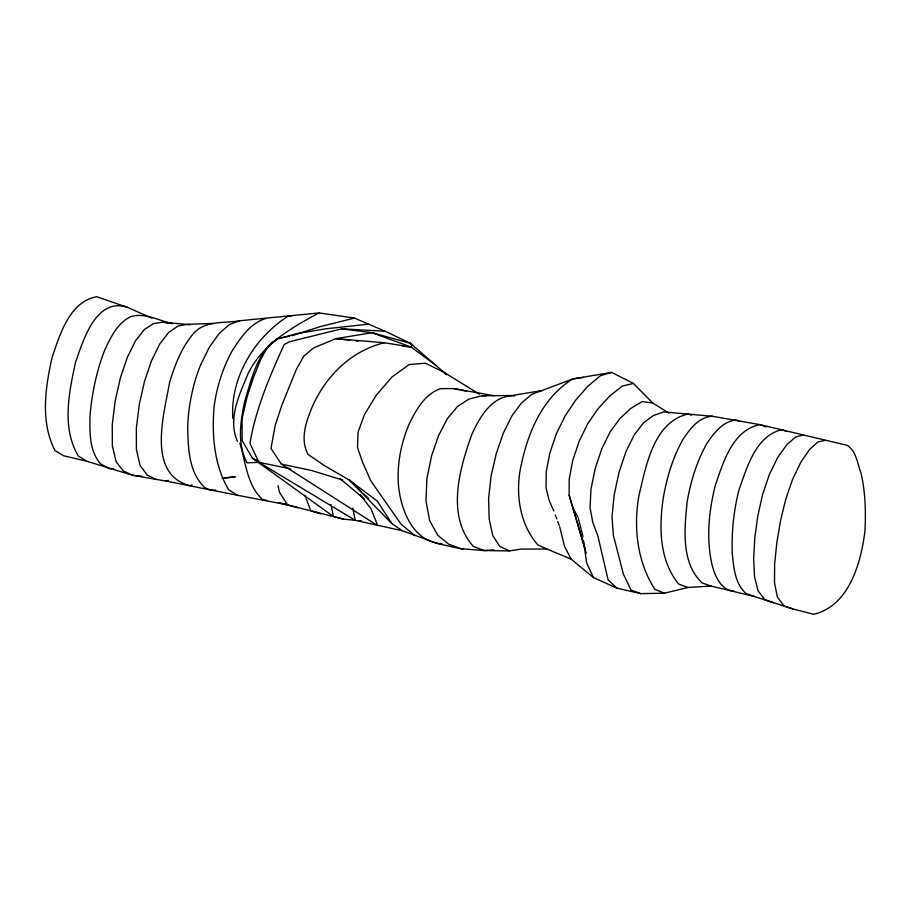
<?xml version="1.0" encoding="UTF-8"?>
<svg xmlns="http://www.w3.org/2000/svg" width="911" height="911" viewBox="0 0 911 911"><rect width="100%" height="100%" fill="white"/><g stroke="black" fill="none" stroke-linecap="round" stroke-linejoin="round"><path stroke-width="1.37" d="M586.285 553.239L569.159 495.242L569.17 479.323L572.768 460.362L579.191 441.152L587.754 423.706L598.06 408.754L609.846 395.898L622.281 386.048L633.487 383.463L652.743 403.026L668.913 413.082M200.636 364.935L209.154 347.535L219.016 333.677L229.538 324.396L239.832 320.74L319.078 312.917L354.504 318.087L385.102 331.24L410.428 343.288L446.504 374.569M319.078 312.917C291.679 327.505 262.584 344.312 248.282 373.203C239.57 394.235 227.386 418.832 237.475 441.38M265.613 318.52C250.218 323.303 240.971 337.4 232.556 350.177C222.842 367.702 216.704 386.959 214.085 406.796C211.751 434.843 214.017 465.145 228.684 489.788L237.418 495.254L287.614 504.922L343.288 519.076L355.256 520.329L402.275 530.737L437.815 543.628L460.807 548.729L484.219 550.563L509.443 550.916L520.887 549.105L546.816 548.98L571.106 559.103L593.505 577.631L616.998 588.164L640.843 593.653L664.449 593.175L687.896 587.493L710.967 586.035L754.741 596.591L792.604 608.867L813.705 614.287C849.098 606.02 860.997 562.873 864.903 531.307C865.962 511.788 865.404 492.099 861.009 472.991C857.331 463.54 856.442 451.332 847.219 445.354L759.842 424.617L712.254 416.247L663.641 411.943L653.381 415.541L643.53 422.829L634.261 434.9L625.925 451.708L619.059 472.228L614.139 495.003L611.998 517.072L613.354 535.201L623.397 574.146L631.107 590.112L640.843 593.653M435.788 365.254L411.077 347.057L384.408 342.764C351.031 350.803 326.024 375.89 312.325 406.625C306.13 421.656 299.776 438.897 308.043 454.43L324.669 465.783L349.425 480.143L377.313 501.13L391.969 523.677L402.275 530.737M509.443 550.916L499.74 546.361L492.749 535.509L489.173 518.894L488.592 498.579L491.086 476.123L496.301 453.416L503.487 432.748L511.993 415.769L521.479 402.992L531.66 394.395L572.871 378.919L611.623 372.394L633.487 383.463M292.089 335.658L320.205 326.628L354.504 318.087M611.623 372.394L600.372 375.753L587.663 386.446L575.57 400.282L565.002 416.099L556.291 433.943L549.845 453.12L546.247 471.852L546.053 487.954L549.185 500.629L553.786 510.98M151.898 318.167L127.95 307.519L96.6 296.713C69.225 302.053 60.126 334.257 52.155 357.214C45.311 387.505 40.221 421.747 54.956 450.501L63.565 455.751L86.921 461.285L132.516 475.257L165.916 481.054L168.387 480.404M192.062 484.982L189.602 485.631C146.364 474.039 164.139 413.662 169.583 382.552C174.969 364.776 181.676 346.954 194.111 332.811C205.92 320.239 224.391 323.416 239.832 320.74M385.102 331.24L341.648 328.837L289.641 341.693L284.175 344.54C269.713 376.254 255.809 408.788 249.944 443.338L258.883 462.31L355.256 520.329L352.819 508.133M541.851 390.603L512.073 395.499L482.01 395.75L469.085 399.018L457.55 406.42L447.449 418.57L438.681 435.367L431.563 455.899L426.929 478.514L425.984 500.982L429.65 520.625L437.701 535.156L448.611 544.14L460.807 548.729L463.46 548.707M803.365 435.037L795.679 436.938L786.808 444.659L777.664 457.561L769.328 474.62L762.575 494.605L757.747 516.195L754.786 538.037L753.636 558.739L754.536 576.834L758.1 590.863L764.819 599.632L773.61 602.752M712.254 416.247C698.612 417.136 689.991 428.899 683.011 439.33C672.739 457.538 666.795 477.728 663.231 498.249C658.972 527.253 659.2 560.163 678.638 584.019L687.896 587.493M824.557 440.434L817.714 442.063L809.515 449.556L800.792 462.321L792.593 479.334L785.715 499.365L780.454 521.092L776.764 543.184L774.623 564.205L774.509 582.63L777.322 596.91L783.779 605.758L792.604 608.867M289.413 336.193L277.365 338.585C257.096 352.546 251.789 378.6 244.831 400.692C240.493 421.212 236.837 443.372 246.995 462.822L259.601 462.355M190.274 324.749L162.853 322.187L153.492 323.633L144.359 329.509L135.523 340.782L127.369 357.226L120.423 377.78L115.185 400.965L112.247 424.674L112.349 445.912L116.118 461.706L123.292 470.987L132.516 475.257L142.253 476.419M583.564 377.416L572.871 378.919C540.792 398.494 526.194 436.631 519.839 472.046C515.968 497.395 520.591 525.112 537.832 544.869L546.816 548.98M368.067 324.214L325.774 328.803L296.508 333.722L277.73 338.949L268.085 346.043L260.728 359.367L253.577 377.211L247.018 397.185L242.098 418.673L242.098 440.503L252.438 458.222L333.403 516.48L343.288 519.076M493.91 549.891L484.219 550.563L473.333 546.429C446.071 515.808 459.474 469.017 471.75 434.649C479.619 417.101 492.612 394.429 514.783 395.909M213.447 323.439L187.552 324.282L178.066 326.024L168.751 332.356L159.755 344.016L151.511 360.688L144.519 381.333L139.281 404.53L136.343 428.238L136.411 449.556L140.112 465.521L147.195 475.041L156.305 479.585M494.058 395.75L453.985 388.587L440.582 388.644C424.628 394.178 416.236 409.722 409.187 423.957C401.125 443.088 396.934 463.722 398.403 484.504C400.51 509.511 412.842 542.034 441.835 543.765M291.543 315.855L288.707 315.81C254.67 337.07 229.948 377.758 232.852 418.422M482.01 395.75L486.041 395.818M113.795 468.994L109.571 468.721L100.62 463.927C89.301 450.956 89.79 432.839 89.973 416.646C91.76 394.076 96.372 371.768 104.514 350.61C110.573 337.582 117.212 323.257 130.797 316.618C145.065 312.393 158.81 320.672 172.464 323.678M384.408 342.764L335.897 338.641L313.589 347.911L303.773 356.11L296.337 369.399L281.966 404.837L275.19 425.414L271 448.463L281.362 464.109L377.735 525.704L371.13 508.964L360.13 494.662M358.991 520.659L361.485 520.887M349.824 340.202L335.897 338.641L372.075 332.709L410.428 343.288L411.704 345.793M355.392 340.816L358.171 341.135M402.73 346.123L411.077 347.057L372.075 332.709L341.648 328.837M266.741 500.31L262.903 499.877C246.983 485.563 245.879 462.526 239.844 443.213M290.746 468.892L258.883 462.31M652.743 403.026L642.141 401.546L630.719 408.481L619.901 418.525L610.211 431.746L601.829 448.667L595.156 468.63L590.943 489.389L590.066 507.837L592.731 522.14L597.889 536.01L608.127 579.931L616.998 588.164M162.853 322.187L168.341 323.041M165.916 481.054L237.418 495.254M453.985 388.587L466.25 391.183M281.362 464.109L311.46 470.463L342.673 480.051M127.95 307.519C96.054 296.337 82.981 340.794 75.385 362.931C68.894 393.017 61.629 427.931 78.289 455.978L86.921 461.285M282.342 503.498L287.614 504.922L279.518 492.43L278.037 485.688M278.572 502.496L297.624 507.7M320.763 513.906L310.845 510.866L304.912 495.368M691.517 415.131L687.942 414.015C653.119 422.294 645.922 466.751 638.805 496.222C633.396 527.856 637.233 562.11 654.941 589.428L664.449 593.175M740.005 421.349L736.168 420.039C722.434 421.349 713.803 433.203 706.731 443.782C696.539 461.888 690.561 481.93 687.065 502.337C684.525 529.109 680.756 562.315 701.96 582.835L710.967 586.035M754.741 596.591L745.915 593.482C734.835 583.291 733.685 567.473 732.273 553.398C731.487 532.058 733.685 510.695 738.969 490.004C746.906 467.696 755.754 435.356 782.287 429.605L785.999 431.381M766.037 426.872L759.842 424.617C732.49 430.288 723.243 462.31 715.283 485.426C708.747 511.652 705.957 539.426 712.345 565.982A86.978 36.486 -78.5 0 0 733.981 591.057M479.402 394.212L443.304 371.893L425.346 363.216L409.176 364.525L392.14 376.847L376.3 395.18L364.514 414.437L358.057 432.156L357.533 447.688L362.658 462.446L370.879 480.928L400.92 524.019L414.767 535.588M252.438 458.222L259.794 461.9M339.757 478.412L364.548 499.16M443.304 371.893L446.515 374.66M361.621 491.815L349.425 480.143L391.969 523.677M363.66 493.762L368.739 498.624M572.643 507.176L577.574 516.617M571.106 559.103L564.478 546.258L559.684 526.763M593.505 577.631L586.604 562.839L583.552 540.713M555.323 514.909L556.78 518.86M557.748 521.491L559.206 525.453M569.159 495.242L585.124 549.265M578.189 517.801L582.983 536.568M331.012 504.626L333.403 516.48M200.625 364.924A81.147 34.641 -79.6 0 0 187.712 427.145C188.156 447.802 188.577 471.682 204.315 487.157A86.613 36.417 -79.1 0 0 215.679 490.084M235.072 476.874L222.238 478.173L235.072 476.874"/></g></svg>
